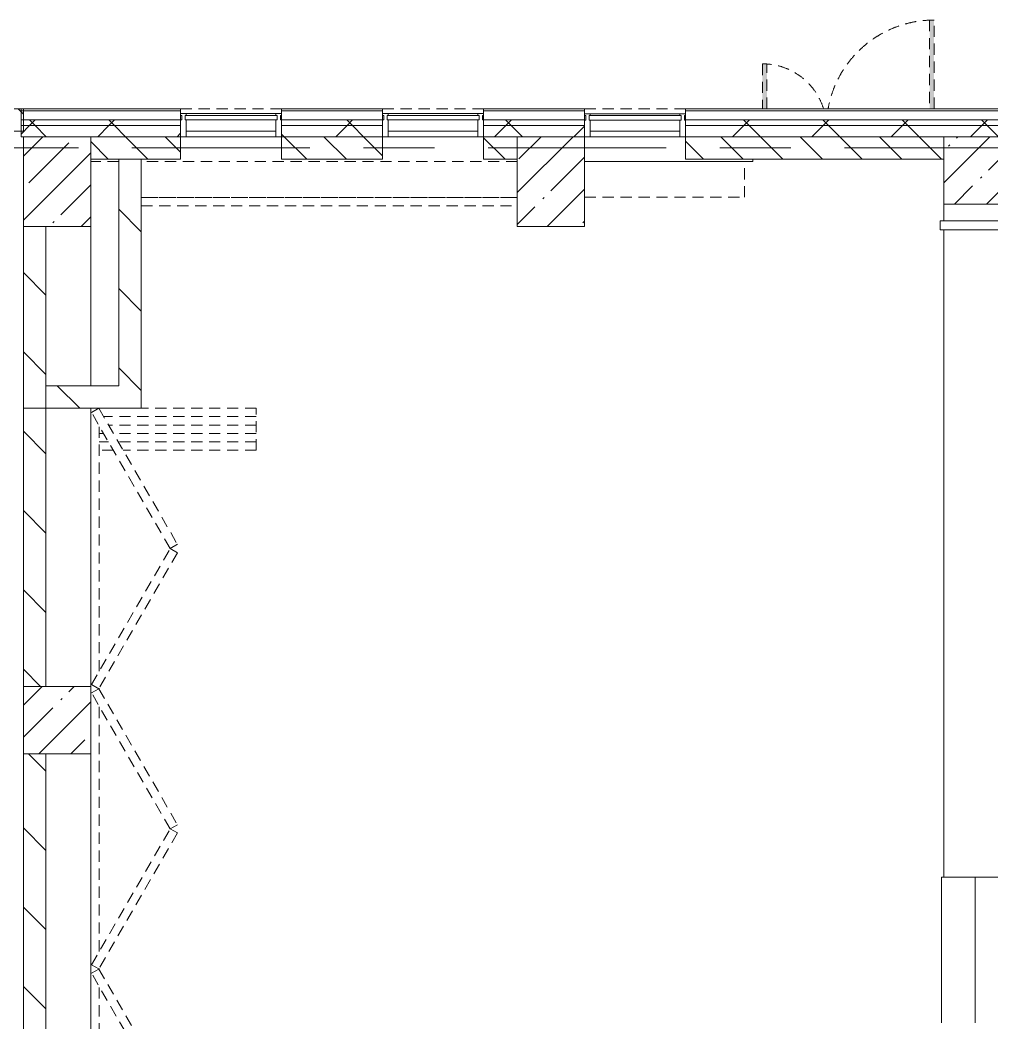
# Model space of a CAD drawing. Header units: millimetres. Extents: x 81609 to 272668, y -8553 to 29000.
# Drawn here: x 159338 to 167998, y 19200 to 28140 of the extents above; entities that cross this region are included whole.
import ezdxf

# ---------------------------------------------------------------- set-up
doc = ezdxf.new("R2010")
doc.units = ezdxf.units.MM
doc.linetypes.add('200_ШТРИХ__ш1_п0_6_', pattern=[160, 100, -60])
doc.linetypes.add('Осевая', pattern=[3175, 635, -476.25, 1587.5, -476.25])
for name, color, linetype, lineweight in [('A-DETL-MBND-1', 7, '200_ШТРИХ__ш1_п0_6_', 9), ('A-GLAZ-CURT-2', 7, 'Continuous', 5), ('A-GLAZ-CWMG-2', 7, 'Continuous', 5), ('A-WALL', 7, 'Continuous', 9), ('A-WALL-2', 7, 'Continuous', 5), ('I-WALL-3', 7, 'Continuous', 5), ('S-COLS-1', 7, 'Continuous', 5), ('S-STRS-2', 7, 'Continuous', 5), ('Оси', 7, 'Continuous', 9), ('Оси-2', 7, 'Осевая', 9)]:
    doc.layers.add(name, color=color, linetype=linetype, lineweight=lineweight)
doc.layers.add('A-FLOR-1', color=7, linetype='Continuous', lineweight=5, true_color=0xaaaaaa)
pattern_1 = [(45, (145658, 0), (-353.5534, 353.5534), []), (135, (145658, 0), (-353.5534, -353.5534), [])]
pattern_2 = [(135, (145657.99, 0), (-176.7767, -176.7767), [])]
pattern_3 = [(135, (145658, 0), (-353.553, -353.553), [])]

# ---------------------------------------------------------------- blocks, each defined once
blk = doc.blocks.new('BSC_Колонна _Прямоугольная - 600х800-24078684-2_9_3_птичка')
at = {"layer": 'S-COLS-1'}
h = blk.add_hatch(dxfattribs=at)
h.set_pattern_fill('FP_67', color=256, style=0, pattern_type=2)
h.set_pattern_definition([(45, (-14010, -26700), (-285.123, 285.123), []), (45, (-13724.88, -26700), (-285.123, 285.123), [504.031, -100.806, 16.764, -84.042])])
h.paths.add_polyline_path([(300, -400), (300, 400), (-300, 400), (-300, -400)])
for p, q in [((300, 400), (-300, 400)), ((-300, 400), (-300, -400)), ((300, -400), (300, 400)), ((-300, -400), (300, -400))]:
    blk.add_line(p, q, dxfattribs=at)
blk = doc.blocks.new('BSC_Колонна _Прямоугольная - 600х600-V211-2_9_3_птичка')
at = {"layer": 'S-COLS-1'}
h = blk.add_hatch(dxfattribs=at)
h.set_pattern_fill('FP_71', color=256, style=0, pattern_type=2)
h.set_pattern_definition([(45, (-14010, -21900), (-285.123, 285.123), []), (45, (-13724.88, -21900), (-285.123, 285.123), [504.031, -100.806, 16.764, -84.042])])
h.paths.add_polyline_path([(-300, -300), (300, -300), (300, 300), (-300, 300)])
for p, q in [((300, 300), (-300, 300)), ((-300, 300), (-300, -300)), ((300, -300), (300, 300)), ((-300, -300), (300, -300))]:
    blk.add_line(p, q, dxfattribs=at)
blk = doc.blocks.new('Прямоугольный импост - Импост структурный с накладкой - 190мм-22856075-2_9_3_птичка')
at = {"layer": 'A-GLAZ-CWMG-2'}
for p, q in [((0, 190), (-50, 190)), ((-50, 190), (-50, 40)), ((0, 40), (0, 190)), ((-50, 40), (-40, 40)), ((-40, 0), (-50, 0)), ((-50, 0), (-50, -17)), ((-40, 40), (-40, 0)), ((-10, 0), (-10, 40)), ((-10, 40), (0, 40)), ((0, 0), (-10, 0)), ((0, -17), (0, 0)), ((-50, -17), (0, -17))]:
    blk.add_line(p, q, dxfattribs=at)
blk = doc.blocks.new('Прямоугольный импост - Импост структурный с накладкой - 190мм-V217-2_9_3_птичка')
at = {"layer": 'A-GLAZ-CWMG-2'}
for p, q in [((0, 190), (-50, 190)), ((-50, 190), (-50, 40)), ((0, 40), (0, 188.3)), ((-50, 40), (-40, 40)), ((-40, 0), (-50, 0)), ((-50, 0), (-50, -17)), ((-40, 40), (-40, 0)), ((-10, 0), (-10, 40)), ((-10, 40), (0, 40)), ((0, 0), (-10, 0)), ((0, -17), (0, 0)), ((-50, -17), (0, -17))]:
    blk.add_line(p, q, dxfattribs=at)
blk = doc.blocks.new('Системная панель - Стекло - 40мм-V234-2_9_3_птичка')
at = {"layer": 'A-GLAZ-CURT-2'}
h = blk.add_hatch(dxfattribs=at)
h.set_pattern_fill('FP_95', color=256, style=0, pattern_type=2)
h.set_pattern_definition([(45, (-17860.3, -26790), (-1414.21, 1414.21), [1000, -3000]), (45, (-18860.3, -27290), (-1414.21, 1414.21), [3000, -1000]), (45, (-16860.3, -27790), (-1414.21, 1414.21), [1000, -3000])])
h.paths.add_polyline_path([(-410, -40), (410, -40), (410, 0), (-410, 0)])
for p, q in [((410, 0), (-410, 0)), ((-410, 0), (-410, -40)), ((-410, -40), (410, -40)), ((410, -40), (410, 0))]:
    blk.add_line(p, q, dxfattribs=at)
blk = doc.blocks.new('Системная панель - Стекло - 40мм-V235-2_9_3_птичка')
at = {"layer": 'A-GLAZ-CURT-2'}
for p, q in [((410, 0), (-410, 0)), ((-410, 0), (-410, -40)), ((-410, -40), (410, -40)), ((410, -40), (410, 0))]:
    blk.add_line(p, q, dxfattribs=at)
blk = doc.blocks.new('Прямоугольный импост - Импост структурный с накладкой - 160мм Темный-33186089-2_9_3_птичка')
at = {"layer": 'A-GLAZ-CWMG-2'}
for p, q in [((16960.3, 27307), (17760.3, 27307)), ((16960.3, 27150), (17760.3, 27150))]:
    blk.add_line(p, q, dxfattribs=at)
blk = doc.blocks.new('DOR__перегородка__Прямоугольная - ТП-2_ Вн_ДПГ_9480х4200h_2-23998078-2_9_3_птичка')
at = {"layer": 'A-DETL-MBND-1'}
for p, q in [((3.4, -75), (1987.4, -75)), ((1981.6, -71.7), (2019.1, -6.7)), ((3193.9, -771.8), (1981.6, -71.7)), ((2019.1, -6.7), (3231.5, -706.9)), ((2137.4, -75), (4324.5, -75)), ((3230.4, -706.9), (4442.7, -6.7)), ((4480.3, -71.7), (3267.9, -771.8)), ((4442.7, -6.7), (4480.3, -71.7)), ((4474.5, -75), (4486.7, -75)), ((4480.9, -71.7), (4518.4, -6.7)), ((5693.3, -771.8), (4480.9, -71.7)), ((4518.4, -6.7), (5730.8, -706.9)), ((4636.7, -75), (6823.8, -75)), ((5729.7, -706.9), (6942.1, -6.7)), ((6979.6, -71.7), (5767.3, -771.8)), ((6942.1, -6.7), (6979.6, -71.7)), ((6973.8, -75), (6985, -75)), ((6979.2, -71.7), (7016.7, -6.7)), ((8191.6, -771.8), (6979.2, -71.7)), ((7016.7, -6.7), (8229.1, -706.9)), ((7135, -75), (9323.2, -75)), ((8229.1, -706.9), (9441.4, -6.7)), ((9478.9, -71.7), (8266.6, -771.8)), ((9105.2, -200.9), (9105.2, -75)), ((9180.2, -157.6), (9180.2, -75)), ((9255.2, -114.3), (9255.2, -75)), ((9441.4, -6.7), (9478.9, -71.7)), ((9473.2, -75), (9480, -75)), ((9330.2, -1474.2), (9330.2, -157.6)), ((9405.2, -1474.2), (9405.2, -114.3)), ((9180.2, -1474.2), (9180.2, -244.2)), ((9255.2, -1474.2), (9255.2, -200.9)), ((9105.2, -1474.2), (9105.2, -287.5)), ((9480, -1474.2), (9480, -450)), ((3231.5, -706.9), (3193.9, -771.8)), ((3267.9, -771.8), (3230.4, -706.9)), ((5730.8, -706.9), (5693.3, -771.8)), ((5767.3, -771.8), (5729.7, -706.9)), ((8229.1, -706.9), (8191.6, -771.8)), ((8266.6, -771.8), (8229.1, -706.9)), ((9105.2, -1474.2), (9480, -1474.2))]:
    blk.add_line(p, q, dxfattribs=at)
blk = doc.blocks.new('Прямоугольный импост - Импост структурный с накладкой - 190мм-22856073-2_9_3_птичка')
at = {"layer": 'A-GLAZ-CWMG-2'}
for p, q in [((-50, 40), (-50, 190)), ((-50, 190), (0, 190)), ((0, 190), (0, 40)), ((-40, 40), (-50, 40)), ((-50, -17), (-50, 0)), ((-50, 0), (-40, 0)), ((-40, 0), (-40, 40)), ((-10, 40), (-10, 0)), ((0, 40), (-10, 40)), ((-10, 0), (0, 0)), ((0, 0), (0, -17)), ((0, -17), (-50, -17))]:
    blk.add_line(p, q, dxfattribs=at)
blk = doc.blocks.new('BSC_Колонна _Прямоугольная - 600х600-V264-2_9_3_птичка')
at = {"layer": 'S-COLS-1'}
h = blk.add_hatch(dxfattribs=at)
h.set_pattern_fill('FP_109', color=256, style=0, pattern_type=2)
h.set_pattern_definition([(45, (-22210, -26800), (-285.123, 285.123), []), (45, (-21924.88, -26800), (-285.123, 285.123), [504.031, -100.806, 16.764, -84.042])])
h.paths.add_polyline_path([(-300, -300), (300, -300), (300, 300), (-300, 300)])
for p, q in [((300, 300), (-300, 300)), ((-300, 300), (-300, -300)), ((300, -300), (300, 300)), ((-300, -300), (300, -300))]:
    blk.add_line(p, q, dxfattribs=at)
blk = doc.blocks.new('Перекрытия 3 - Перекрытия 4-20977624-2_9_3_птичка')
at = {"layer": 'S-STRS-2'}
for p, q in [((21910, 26500), (21910, 26351.1)), ((21910, 26270.4), (21910, 20500)), ((22490, 20500), (21910, 20500))]:
    blk.add_line(p, q, dxfattribs=at)
blk = doc.blocks.new('BSC_Колонна _Прямоугольная - 600х800-V306-2_9_3_птичка')
at = {"layer": 'S-COLS-1'}
h = blk.add_hatch(dxfattribs=at)
h.set_pattern_fill('FP_147', color=256, style=0, pattern_type=2)
h.set_pattern_definition([(45, (-18410.26, -26700), (-285.123, 285.123), []), (45, (-18125.13, -26700), (-285.123, 285.123), [504.031, -100.806, 16.764, -84.042])])
h.paths.add_polyline_path([(-300, -400), (300, -400), (300, 400), (-300, 400)])
for p, q in [((300, 400), (-300, 400)), ((-300, 400), (-300, -400)), ((300, -400), (300, 400)), ((-300, -400), (300, -400))]:
    blk.add_line(p, q, dxfattribs=at)
blk = doc.blocks.new('110_Дверь_СКБ_2Ст_Наружная - ДН-1_л_ Двухстворчатая 1450 х3300 _h_ в свету с верхним остеклением-23567691-2_9_3_птичка')
at = {"layer": 'A-DETL-MBND-1'}
for points in [[(784.5, 125), (784.5, 915), (744.5, 915), (744.5, 125)], [(-705.5, 125), (-705.5, 525), (-745.5, 525), (-745.5, 125)]]:
    blk.add_hatch(color=256, dxfattribs=at).paths.add_polyline_path(points)
for p, q in [((784.5, 915), (744.5, 915)), ((744.5, 915), (744.5, 125)), ((784.5, 125), (784.5, 915)), ((-745.5, 525), (-745.5, 125)), ((-705.5, 525), (-745.5, 525)), ((-705.5, 125), (-705.5, 525))]:
    blk.add_line(p, q, dxfattribs=at)
for centre, radius, start, end in [((784.5, -45), 960, 90, 169.73704), ((-745.5, -45), 570, 17.53545, 90)]:
    blk.add_arc(centre, radius, start, end, dxfattribs=at)
blk = doc.blocks.new('Системная панель - Стекло - 40мм-V319-2_9_3_птичка')
at = {"layer": 'A-GLAZ-CURT-2'}
for p, q in [((410, 0), (-410, 0)), ((-410, 0), (-410, -40)), ((-410, -40), (410, -40)), ((410, -40), (410, 0))]:
    blk.add_line(p, q, dxfattribs=at)
blk = doc.blocks.new('Стены наклон_ амфитеатр1 - Стены наклон_ амфитеатр-33007412-2_9_3_птичка')
at = {"layer": 'A-WALL-2'}
for p, q in [((21879, 26351.1), (21879, 26270.4)), ((30610, 26351.1), (21879, 26351.1)), ((21879, 26270.4), (30610, 26270.4))]:
    blk.add_line(p, q, dxfattribs=at)
blk = doc.blocks.new('Зашивка приборов отопления12 - Зашивка приборов отопления-33278990-2_9_3_птичка')
at = {"layer": 'A-DETL-MBND-1'}
for p, q in [((37640, 23400), (34289.7, 23400)), ((34289.7, 23079), (37640, 23079)), ((37640, 23079), (34289.7, 23079)), ((34289.7, 23004), (37640, 23004))]:
    blk.add_line(p, q, dxfattribs=at)
blk = doc.blocks.new('Зашивка приборов отопления13 - Зашивка приборов отопления-33279120-2_9_3_птичка')
at = {"layer": 'A-DETL-MBND-1'}
for p, q in [((20135.9, 26880), (18710.3, 26880)), ((20135.9, 26560), (20135.9, 26880)), ((18710.3, 26560), (20135.9, 26560))]:
    blk.add_line(p, q, dxfattribs=at)

msp = doc.modelspace()

# ---------------------------------------------------------------- hatches: boundary and pattern name
at = {"layer": 'A-WALL-2'}
h = msp.add_hatch(dxfattribs=at)
h.set_pattern_fill('FP_78', color=256, style=0, pattern_type=2)
h.set_pattern_definition(pattern_2)
h.paths.add_polyline_path([(159355.1, 27150), (159368, 27150), (159368, 27350), (159118.2, 27350), (159118.2, 27150)])
h.paths.add_polyline_path([(149718, 27150), (149768, 27150), (149768, 27350), (149718, 27350)])
h = msp.add_hatch(dxfattribs=at)
h.set_pattern_fill('FP_68', color=256, style=0, pattern_type=2)
h.set_pattern_definition(pattern_1)
h.paths.add_polyline_path([(179368, 27200), (179368, 27250), (165268.2, 27250), (165268.2, 27200), (179268, 27200)])
h.paths.add_polyline_path([(160282.6, 27200), (160768.2, 27200), (160768.2, 27250), (159347, 27250), (159347, 27200), (159355.1, 27200)])
h.paths.add_polyline_path([(162137.6, 27200), (162568.2, 27200), (162568.2, 27250), (161668.2, 27250), (161668.2, 27200)])
h.paths.add_polyline_path([(163468.2, 27200), (164368.2, 27200), (164368.2, 27250), (163468.2, 27250)])
h = msp.add_hatch(dxfattribs=at)
h.set_pattern_fill('FP_68', color=256, style=0, pattern_type=2)
h.set_pattern_definition(pattern_1)
h.paths.add_polyline_path([(178833, 27100), (179268, 27100), (179268, 27200), (165268.2, 27200), (165268.2, 27100), (177905.5, 27100)])
h.paths.add_polyline_path([(160282.6, 27100), (160768.2, 27100), (160768.2, 27200), (159347, 27200), (159347, 27100), (159968, 27100)])
h.paths.add_polyline_path([(161668.2, 27100), (162568.2, 27100), (162568.2, 27200), (161668.2, 27200)])
h.paths.add_polyline_path([(163468.2, 27100), (164368.2, 27100), (164368.2, 27200), (163468.2, 27200)])
h = msp.add_hatch(dxfattribs=at)
h.set_pattern_fill('FP_78', color=256, style=0, pattern_type=2)
h.set_pattern_definition(pattern_2)
h.paths.add_polyline_path([(166775.2, 26900), (167568, 26900), (167568, 27100), (165268.2, 27100), (165268.2, 26900)])
h.paths.add_polyline_path([(159968, 26900), (160768.2, 26900), (160768.2, 27100), (159968, 27100), (159968, 26987.7)])
h.paths.add_polyline_path([(163768.2, 26900), (163768.2, 27100), (163468.2, 27100), (163468.2, 26900)])
h.paths.add_polyline_path([(161668.2, 26900), (162568.2, 26900), (162568.2, 27100), (161668.2, 27100)])
at = {"layer": 'I-WALL-3'}
h = msp.add_hatch(dxfattribs=at)
h.set_pattern_fill('FP_79', color=256, style=0, pattern_type=2)
h.set_pattern_definition(pattern_3)
h.paths.add_polyline_path([(160418, 24680), (160418, 26900), (160218, 26900), (160218, 24680)])
h = msp.add_hatch(dxfattribs=at)
h.set_pattern_fill('FP_79', color=256, style=0, pattern_type=2)
h.set_pattern_definition(pattern_3)
h.paths.add_polyline_path([(159568.2, 24680), (159568.2, 26300), (159368.2, 26300), (159368.2, 24680)])
h = msp.add_hatch(dxfattribs=at)
h.set_pattern_fill('FP_79', color=256, style=0, pattern_type=2)
h.set_pattern_definition(pattern_3)
h.paths.add_polyline_path([(159368.2, 15200), (159568.2, 15200), (159568.2, 17850), (159368.2, 17850), (159368.2, 15848.6)])
h.paths.add_polyline_path([(159368.2, 18450), (159568.2, 18450), (159568.2, 21600), (159368.2, 21600), (159368.2, 20476.2)])
h.paths.add_polyline_path([(159368.2, 22200), (159568.2, 22200), (159568.2, 26300), (159368.2, 26300), (159368.2, 25103.8)])
h = msp.add_hatch(dxfattribs=at)
h.set_pattern_fill('FP_79', color=256, style=0, pattern_type=2)
h.set_pattern_definition(pattern_3)
h.paths.add_polyline_path([(160218, 24680), (160218, 24880), (159568.2, 24880), (159568.2, 24680)])

# ---------------------------------------------------------------- linework, layer by layer
at = {"layer": 'A-DETL-MBND-1'}
for p, q in [((160768.2, 27350), (161668.2, 27350)), ((162568.2, 27350), (163468.2, 27350)), ((164368.2, 27350), (165268.2, 27350)), ((160818.2, 27100), (161618.2, 27100)), ((161618.2, 27100), (160818.2, 27100)), ((162618.2, 27100), (163418.2, 27100)), ((163418.2, 27100), (162618.2, 27100)), ((164417.8, 27100), (165218.4, 27100)), ((165218.4, 27100), (164417.8, 27100)), ((160218, 26880), (159968, 26880)), ((163768.2, 26880), (160418, 26880)), ((165868, 26880), (164368.2, 26880)), ((165868, 26900), (165868, 26880))]:
    msp.add_line(p, q, dxfattribs=at)
at = {"layer": 'A-FLOR-1'}
for p, q in [((159968.2, 24880), (159968.2, 26500)), ((159968.2, 15200), (159968.2, 24680))]:
    msp.add_line(p, q, dxfattribs=at)
at = {"layer": 'A-WALL'}
for p, q in [((160768.2, 27330), (159347, 27330)), ((162568.2, 27330), (161668.2, 27330)), ((164368.2, 27330), (163468.2, 27330)), ((179498, 27330), (165268.2, 27330)), ((160768.2, 27250), (159347, 27250)), ((160768.2, 27200), (159347, 27200)), ((162568.2, 27250), (161668.2, 27250)), ((162568.2, 27200), (161668.2, 27200)), ((164368.2, 27250), (163468.2, 27250)), ((164368.2, 27200), (163468.2, 27200)), ((179418, 27250), (165268.2, 27250)), ((179368, 27200), (165268.2, 27200)), ((160768.2, 27100), (159968, 27100)), ((162568.2, 27100), (161668.2, 27100)), ((163768.2, 27100), (163468.2, 27100)), ((167568, 27100), (165268.2, 27100)), ((160418, 26900), (160218, 26900))]:
    msp.add_line(p, q, dxfattribs=at)
at = {"layer": 'A-WALL-2'}
for p, q in [((160768.2, 27350), (159118.2, 27350)), ((159347, 27350), (159347, 27100)), ((159368, 27150), (159368, 27350)), ((160768.2, 27100), (160768.2, 27350)), ((162568.2, 27350), (161668.2, 27350)), ((161668.2, 27350), (161668.2, 27100)), ((162568.2, 27100), (162568.2, 27350)), ((164368.2, 27350), (163468.2, 27350)), ((163468.2, 27350), (163468.2, 27100)), ((164368.2, 27100), (164368.2, 27350)), ((179518, 27350), (165268.2, 27350)), ((165268.2, 27350), (165268.2, 27100)), ((159118.2, 27150), (159368, 27150)), ((159347, 27100), (159368, 27100)), ((159968, 27100), (160768.2, 27100)), ((160768.2, 26900), (160768.2, 27100)), ((161668.2, 27100), (162568.2, 27100)), ((161668.2, 27100), (161668.2, 26900)), ((162568.2, 26900), (162568.2, 27100)), ((163468.2, 27100), (163768.2, 27100)), ((163468.2, 27100), (163468.2, 26900)), ((165268.2, 27100), (167568, 27100)), ((165268.2, 27100), (165268.2, 26900)), ((159968, 26900), (160218, 26900)), ((160418, 26900), (160768.2, 26900)), ((161668.2, 26900), (162568.2, 26900)), ((163468.2, 26900), (163768.2, 26900)), ((165268.2, 26900), (167568, 26900))]:
    msp.add_line(p, q, dxfattribs=at)
at = {"layer": 'I-WALL-3'}
for p, q in [((160218, 26900), (160218, 24880)), ((160418, 24680), (160418, 26900)), ((159368.2, 26300), (159368.2, 22200)), ((159568.2, 22200), (159568.2, 26300)), ((160218, 24880), (159568.2, 24880)), ((159368.2, 24680), (160418, 24680)), ((159368.2, 21600), (159368.2, 18450)), ((159568.2, 18450), (159568.2, 21600))]:
    msp.add_line(p, q, dxfattribs=at)
at = {"layer": 'S-STRS-2'}
for p, q in [((167548, 20500), (167548, 19200)), ((167548, 20500), (167568, 20500)), ((167548, 20500), (167548, 19200)), ((167848, 20500), (167848, 19200)), ((167848, 20500), (167848, 19200))]:
    msp.add_line(p, q, dxfattribs=at)
at = {"layer": 'Оси'}
msp.add_line((167018, 27000), (179518, 27000), dxfattribs=at)
at = {"layer": 'Оси-2'}
msp.add_line((156047, 27000), (167018, 27000), dxfattribs=at)

# ---------------------------------------------------------------- block references
at = {"layer": 'A-DETL-MBND-1'}
for name, p in [('110_Дверь_СКБ_2Ст_Наружная - ДН-1_л_ Двухстворчатая 1450 х3300 _h_ в свету с верхним остеклением-23567691-2_9_3_птичка', (166698.5, 27225)), ('Зашивка приборов отопления12 - Зашивка приборов отопления-33278990-2_9_3_птичка', (126128.2, 3480)), ('Зашивка приборов отопления13 - Зашивка приборов отопления-33279120-2_9_3_птичка', (145658, 0))]:
    msp.add_blockref(name, p, dxfattribs=at)
at = {"layer": 'A-DETL-MBND-1', "rotation": 90.00000000000044}
msp.add_blockref('DOR__перегородка__Прямоугольная - ТП-2_ Вн_ДПГ_9480х4200h_2-23998078-2_9_3_птичка', (159968, 15200), dxfattribs=at)
at = {"layer": 'A-GLAZ-CURT-2'}
for name, p in [('Системная панель - Стекло - 40мм-V319-2_9_3_птичка', (161218.2, 27290)), ('Системная панель - Стекло - 40мм-V234-2_9_3_птичка', (163018.2, 27290)), ('Системная панель - Стекло - 40мм-V235-2_9_3_птичка', (164818.2, 27288.3))]:
    msp.add_blockref(name, p, dxfattribs=at)
at = {"layer": 'A-GLAZ-CWMG-2', "rotation": 180}
for name, p in [('Прямоугольный импост - Импост структурный с накладкой - 190мм-22856075-2_9_3_птичка', (160768.2, 27290)), ('Прямоугольный импост - Импост структурный с накладкой - 190мм-22856075-2_9_3_птичка', (162568.2, 27290)), ('Прямоугольный импост - Импост структурный с накладкой - 190мм-V217-2_9_3_птичка', (164368.2, 27288.3))]:
    msp.add_blockref(name, p, dxfattribs=at)
at = {"layer": 'A-GLAZ-CWMG-2'}
for p in [(143858, 0), (145658, 0), (147458, -1.7)]:
    msp.add_blockref('Прямоугольный импост - Импост структурный с накладкой - 160мм Темный-33186089-2_9_3_птичка', p, dxfattribs=at)
at = {"layer": 'A-GLAZ-CWMG-2', "extrusion": (0, 0, -1), "rotation": 180}
for p in [(-161668.2, 27290), (-163468.2, 27290), (-165268.2, 27288.3)]:
    msp.add_blockref('Прямоугольный импост - Импост структурный с накладкой - 190мм-22856073-2_9_3_птичка', p, dxfattribs=at)
at = {"layer": 'A-WALL-2'}
msp.add_blockref('Стены наклон_ амфитеатр1 - Стены наклон_ амфитеатр-33007412-2_9_3_птичка', (145658, 0), dxfattribs=at)
at = {"layer": 'S-COLS-1'}
for name, p in [('BSC_Колонна _Прямоугольная - 600х800-24078684-2_9_3_птичка', (159668, 26700)), ('BSC_Колонна _Прямоугольная - 600х800-V306-2_9_3_птичка', (164068.2, 26700)), ('BSC_Колонна _Прямоугольная - 600х600-V264-2_9_3_птичка', (167868, 26800)), ('BSC_Колонна _Прямоугольная - 600х600-V211-2_9_3_птичка', (159668, 21900))]:
    msp.add_blockref(name, p, dxfattribs=at)
at = {"layer": 'S-STRS-2'}
msp.add_blockref('Перекрытия 3 - Перекрытия 4-20977624-2_9_3_птичка', (145658, 0), dxfattribs=at)

doc.saveas('drawing.dxf')
